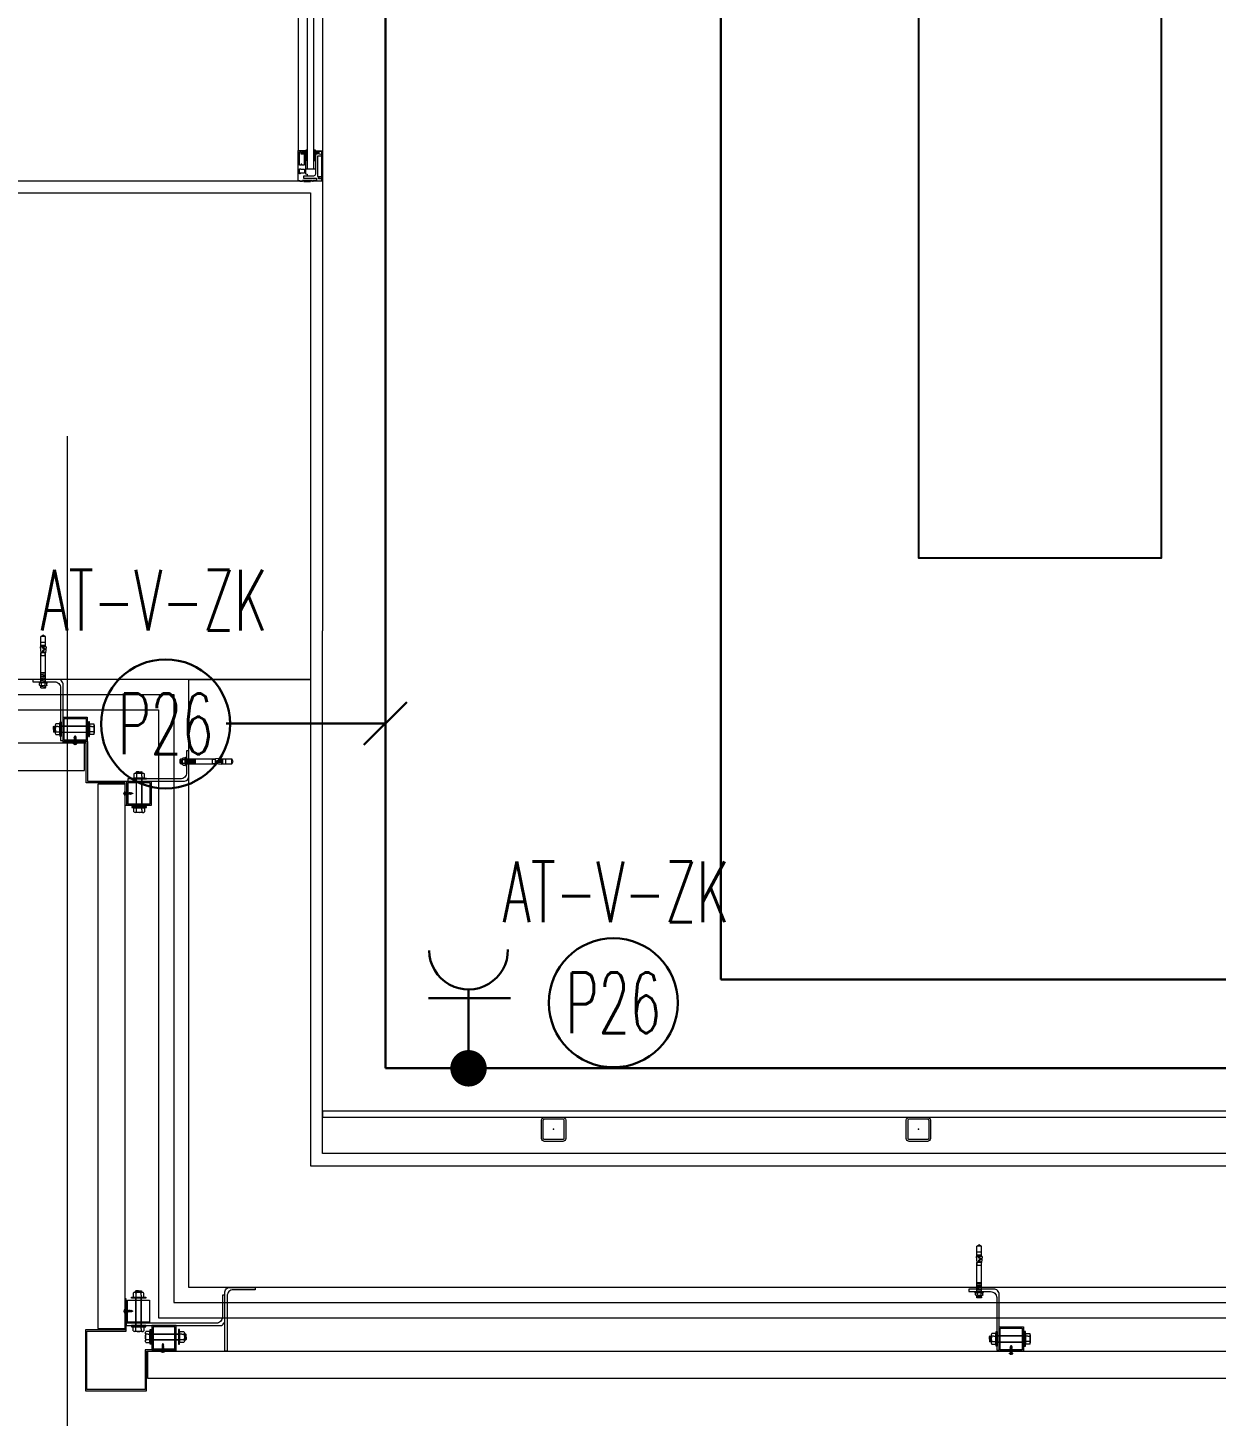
# Model space of a CAD drawing. Extents: x -1439 to 34962, y -872 to 8330.
# Drawn here: x 4434.3 to 4629.8, y 191.3 to 419.7 of the extents above; entities that cross this region are included whole.
import ezdxf
from ezdxf.enums import TextEntityAlignment as Align

# ---------------------------------------------------------------- set-up
doc = ezdxf.new("R2010")
doc.units = 0
doc.layers.get('0').update_dxf_attribs({"color": 9, "lineweight": 9})
for name, color, linetype, lineweight in [('0 @ 1', 9, 'Continuous', 9), ('00', 9, 'Continuous', 9), ('01', 9, 'Continuous', 9), ('05', 9, 'Continuous', 9), ('06D', 9, 'Continuous', 9), ('10', 9, 'Continuous', 9), ('10A', 9, 'Continuous', 9), ('11', 9, 'Continuous', 9), ('14', 9, 'Continuous', 9), ('15', 9, 'Continuous', 9), ('24', 9, 'Continuous', 9), ('33', 9, 'BATTING', 9), ('E-KABLO', 7, 'Continuous', 30), ('E-LINYE', 7, 'Continuous', 30), ('E-PRİZ', 7, 'Continuous', 30), ('E-YAZI', 7, 'Continuous', 30)]:
    doc.layers.add(name, color=color, linetype=linetype, lineweight=lineweight)
doc.styles.add('E-YAZI', font='txttw.shx')
doc.linetypes.add('BATTING', pattern='A,0.0001,-0.1,[134,ltypeshp.shx,S=0.1,R=0,X=-0.1,Y=0],-0.2,[134,ltypeshp.shx,S=0.1,R=180,X=0.1,Y=0],-0.1', length=0.4001)
pattern_1 = [(225, (-604.72494, -2171.82614), (-0.0883883476, 0.0883883476), []), (135, (-604.72494, -2171.82614), (0.0883883476, 0.0883883476), [])]

# ---------------------------------------------------------------- blocks, each defined once
blk = doc.blocks.new('p-aks_vw')
at = {"layer": '24', "ltscale": 2}
blk.add_lwpolyline([(4040, 40), (4040, -257.5)], dxfattribs=at)
blk = doc.blocks.new('p-kolon-80x80-vw')
at = {"layer": '01'}
blk.add_lwpolyline([(-40, -40), (-40, 40), (40, 40), (40, -40)], close=True, dxfattribs=at)
blk = doc.blocks.new('m-çalışma dolap modül')
at = {"lineweight": -3, "ltscale": 0.5}
blk.add_lwpolyline([(0, 40), (120, 40), (120, 0), (0, 0)], close=True, dxfattribs=at)
blk = doc.blocks.new('cxvxv')
for p, q in [((-21988.4, 8560.98, 0), (-21988.4, 8560.32, 0)), ((-21988.4, 8560.32, 0), (-21986.64, 8560.32, 0)), ((-21986.86, 8561.07, 0), (-21988.18, 8561.07, 0)), ((-21988.02, 8561.25, 0), (-21987.03, 8561.3, 0)), ((-21988.02, 8561.25, 0), (-21988, 8561.26, 0)), ((-21988, 8561.23, 0), (-21988.02, 8561.25, 0)), ((-21988.02, 8561.13, 0), (-21987.03, 8561.19, 0)), ((-21988.02, 8561.13, 0), (-21988, 8561.14, 0)), ((-21988, 8561.11, 0), (-21988.02, 8561.13, 0)), ((-21988.02, 8560.32, 0), (-21987.02, 8560.32, 0)), ((-21988.02, 8560.28, 0), (-21988.02, 8560.32, 0)), ((-21988.02, 8560.11, 0), (-21988.02, 8555.61, 0)), ((-21988, 8561.3, 0), (-21987.94, 8561.35, 0)), ((-21988, 8561.26, 0), (-21988, 8561.3, 0)), ((-21988, 8561.14, 0), (-21988, 8561.23, 0)), ((-21988, 8561.07, 0), (-21988, 8561.11, 0)), ((-21987.96, 8560.98, 0), (-21987.96, 8560.32, 0)), ((-21987.54, 8561.35, 0), (-21987.94, 8561.35, 0)), ((-21987.7, 8561.05, 0), (-21987.7, 8561.08, 0)), ((-21987.7, 8561.07, 0), (-21987.7, 8561.07, 0)), ((-21987.54, 8561.35, 0), (-21987.1, 8561.35, 0)), ((-21987.03, 8561.3, 0), (-21987.1, 8561.35, 0)), ((-21987.08, 8560.64, 0), (-21987.08, 8560.98, 0)), ((-21987.08, 8560.64, 0), (-21987.08, 8560.32, 0)), ((-21987.06, 8560.32, 0), (-21987.06, 8560.28, 0)), ((-21987.06, 8555.61, 0), (-21987.06, 8560.11, 0)), ((-21987.05, 8561.32, 0), (-21987.03, 8561.3, 0)), ((-21987.03, 8561.3, 0), (-21987.05, 8561.28, 0)), ((-21987.03, 8561.3, 0), (-21987.05, 8561.29, 0)), ((-21987.05, 8561.28, 0), (-21987.05, 8561.2, 0)), ((-21987.05, 8561.2, 0), (-21987.03, 8561.19, 0)), ((-21987.03, 8561.19, 0), (-21987.05, 8561.17, 0)), ((-21987.05, 8561.17, 0), (-21987.05, 8561.08, 0)), ((-21987.05, 8561.08, 0), (-21987.03, 8561.07, 0)), ((-21987.02, 8560.32, 0), (-21987.02, 8560.28, 0)), ((-21987.02, 8555.61, 0), (-21987.02, 8560.11, 0)), ((-21986.64, 8560.32, 0), (-21986.64, 8560.98, 0)), ((-21988.4, 8555.4, 0), (-21986.64, 8555.4, 0)), ((-21988.4, 8554.74, 0), (-21988.4, 8555.4, 0)), ((-21988.02, 8555.44, 0), (-21988.02, 8555.4, 0)), ((-21988.02, 8555.4, 0), (-21987.02, 8555.4, 0)), ((-21987.96, 8554.74, 0), (-21987.96, 8555.4, 0)), ((-21987.08, 8555.08, 0), (-21987.08, 8555.4, 0)), ((-21987.08, 8555.08, 0), (-21987.08, 8554.74, 0)), ((-21987.06, 8555.4, 0), (-21987.06, 8555.44, 0)), ((-21987.02, 8555.4, 0), (-21987.02, 8555.44, 0)), ((-21986.64, 8555.4, 0), (-21986.64, 8554.74, 0)), ((-21986.86, 8554.65, 0), (-21988.17, 8554.65, 0))]:
    blk.add_line(p, q)
at = {"elevation": 0}
for points in [[(-21986.3, 8560.11), (-21988.7, 8560.11), (-21988.7, 8560.28), (-21986.3, 8560.28)], [(-21986.3, 8555.61), (-21988.7, 8555.61), (-21988.7, 8555.44), (-21986.3, 8555.44)]]:
    blk.add_lwpolyline(points, close=True, dxfattribs=at)
for points in [[(-21987.98, 8560.28), (-21987.98, 8560.32)], [(-21987.98, 8560.11), (-21987.98, 8555.61)], [(-21987.98, 8555.44), (-21987.98, 8555.4)]]:
    blk.add_lwpolyline(points, dxfattribs=at)
for centre, radius, start, end in [((-21988.18, 8560.75, 0), 0.315, 45.8497, 134.1503), ((-21987.52, 8559.95, 0), 1.12, 66.8701, 113.1299), ((-21987.52, 8559.95, 0), 1.12, 66.8701, 113.1299), ((-21986.86, 8560.76, 0), 0.313, 45.449, 134.551), ((-21988.18, 8554.97, 0), 0.315, 225.8497, 314.1503), ((-21987.52, 8555.77, 0), 1.12, 246.8701, 293.1299), ((-21987.52, 8555.77, 0), 1.12, 246.8701, 293.1299), ((-21986.86, 8554.96, 0), 0.313, 225.449, 314.551)]:
    blk.add_arc(centre, radius, start, end)
blk = doc.blocks.new('VIDA')
for p, q in [((-18072, 6523.9), (-18071.9, 6524)), ((-18071.9, 6523.8), (-18072, 6523.9)), ((-18071.9, 6524), (-18070.1, 6524.7)), ((-18069.6, 6522.9), (-18071.9, 6523.8)), ((-18069.7, 6524.9), (-18070.6, 6523.2)), ((-18070.6, 6523.2), (-18070.1, 6524.7)), ((-18070.1, 6524.7), (-18069.9, 6525.1)), ((-18069.9, 6525.1), (-18070.1, 6524.1)), ((-18070.1, 6524.1), (-18070, 6524.3)), ((-18070, 6524.3), (-18069.8, 6525.1)), ((-18069.9, 6525.1), (-18069.8, 6525.1)), ((-18069.8, 6525.1), (-18069.7, 6524.9)), ((-18069.7, 6524.9), (-18069.3, 6525)), ((-18069.6, 6522.8), (-18069.1, 6525)), ((-18069.6, 6522.8), (-18069.6, 6522.9)), ((-18069.4, 6522.4), (-18069.6, 6522.8)), ((-18068.9, 6525.3), (-18069.4, 6522.4)), ((-18069.3, 6522.4), (-18069.4, 6522.4)), ((-18069.3, 6522.4), (-18068.9, 6525.3)), ((-18069.3, 6525), (-18069.1, 6525)), ((-18069.1, 6522.8), (-18069.3, 6522.4)), ((-18069.1, 6525), (-18068.9, 6525.3)), ((-18068.7, 6522.8), (-18069.1, 6522.8)), ((-18068.9, 6525.3), (-18068.9, 6525.3)), ((-18068.9, 6525.3), (-18068.7, 6525)), ((-18068.7, 6522.8), (-18068.2, 6525)), ((-18068.7, 6525), (-18068.2, 6525)), ((-18068.5, 6522.4), (-18068.7, 6522.8)), ((-18068, 6525.3), (-18068.5, 6522.4)), ((-18068.4, 6522.4), (-18068.5, 6522.4)), ((-18068.4, 6522.4), (-18067.9, 6525.3)), ((-18068.2, 6522.8), (-18068.4, 6522.4)), ((-18068.2, 6522.8), (-18068.4, 6522.4)), ((-18068.2, 6525), (-18068, 6525.3)), ((-18067.7, 6525), (-18068.2, 6522.8)), ((-18067.7, 6522.8), (-18068.2, 6522.8)), ((-18067.9, 6525.3), (-18068, 6525.3)), ((-18067.9, 6525.3), (-18067.7, 6525)), ((-18067.7, 6522.8), (-18067.2, 6525)), ((-18067.7, 6525), (-18067.2, 6525)), ((-18067.5, 6522.4), (-18067.7, 6522.8)), ((-18067, 6525.3), (-18067.5, 6522.4)), ((-18067.4, 6522.4), (-18067.5, 6522.4)), ((-18067.4, 6522.4), (-18066.9, 6525.3)), ((-18067.2, 6522.8), (-18067.4, 6522.4)), ((-18067.2, 6522.8), (-18067.4, 6522.4)), ((-18067.2, 6525), (-18067, 6525.3)), ((-18066.7, 6525), (-18067.2, 6522.8)), ((-18066.7, 6522.8), (-18067.2, 6522.8)), ((-18066.9, 6525.3), (-18067, 6525.3)), ((-18066.9, 6525.3), (-18066.7, 6525)), ((-18066.3, 6525), (-18066.7, 6525)), ((-18066.7, 6522.8), (-18066.3, 6525)), ((-18066.5, 6522.4), (-18066.7, 6522.8)), ((-18066.1, 6525.3), (-18066.5, 6522.4)), ((-18066.5, 6522.4), (-18066, 6525.3)), ((-18066.3, 6522.8), (-18066.5, 6522.4)), ((-18066.3, 6522.8), (-18066.5, 6522.4)), ((-18066.5, 6522.4), (-18066.5, 6522.4)), ((-18066.3, 6525), (-18066.1, 6525.3)), ((-18065.8, 6525), (-18066.3, 6522.8)), ((-18066.3, 6522.8), (-18065.8, 6522.8)), ((-18066, 6525.3), (-18066.1, 6525.3)), ((-18066, 6525.3), (-18065.8, 6525)), ((-18065.8, 6522.8), (-18065.3, 6525)), ((-18065.8, 6525), (-18065.3, 6525)), ((-18065.6, 6522.4), (-18065.8, 6522.8)), ((-18065.1, 6525.3), (-18065.6, 6522.4)), ((-18065.5, 6522.4), (-18065.6, 6522.4)), ((-18065.5, 6522.4), (-18065, 6525.3)), ((-18065.3, 6522.8), (-18065.5, 6522.4)), ((-18065.3, 6522.8), (-18065.5, 6522.4)), ((-18065.3, 6525), (-18065.1, 6525.3)), ((-18064.8, 6525), (-18065.3, 6522.8)), ((-18064.8, 6522.8), (-18065.3, 6522.8)), ((-18065.1, 6525.3), (-18065, 6525.3)), ((-18065, 6525.3), (-18064.8, 6525)), ((-18064.8, 6525), (-18064.3, 6525)), ((-18064.8, 6522.8), (-18064.3, 6525)), ((-18064.6, 6522.4), (-18064.8, 6522.8)), ((-18064.1, 6525.3), (-18064.6, 6522.4)), ((-18064.5, 6522.4), (-18064.6, 6522.4)), ((-18064.5, 6522.4), (-18064, 6525.3)), ((-18064.3, 6522.8), (-18064.5, 6522.4)), ((-18064.3, 6522.8), (-18064.5, 6522.4)), ((-18064.3, 6525), (-18064.1, 6525.3)), ((-18063.8, 6525), (-18064.3, 6522.8)), ((-18063.8, 6522.8), (-18064.3, 6522.8)), ((-18064, 6525.3), (-18064.1, 6525.3)), ((-18064, 6525.3), (-18063.8, 6525)), ((-18063.8, 6522.8), (-18062, 6525)), ((-18062, 6525), (-18063.8, 6525)), ((-18063.6, 6522.4), (-18063.8, 6522.8)), ((-18063.6, 6522.4), (-18061.7, 6525.3)), ((-18061.8, 6525.3), (-18063.6, 6522.4)), ((-18062, 6522.8), (-18063.6, 6522.4)), ((-18062, 6522.8), (-18063.6, 6522.4)), ((-18063.6, 6522.4), (-18063.6, 6522.4)), ((-18061.5, 6525), (-18063.4, 6522.8)), ((-18063.4, 6522.8), (-18061.5, 6522.8)), ((-18061.7, 6525.3), (-18063.2, 6525.3)), ((-18062.7, 6522.4), (-18061.5, 6522.8)), ((-18062.6, 6522.4), (-18062.1, 6525.3)), ((-18062.4, 6522.8), (-18062.6, 6522.4)), ((-18062.4, 6522.8), (-18062.6, 6522.4)), ((-18062.6, 6522.4), (-18061.3, 6522.4)), ((-18062.4, 6525), (-18062.2, 6525.3)), ((-18061.5, 6525), (-18062.4, 6525)), ((-18061.5, 6522.8), (-18062.4, 6525)), ((-18061.9, 6525), (-18062.4, 6522.8)), ((-18061.9, 6522.8), (-18062.4, 6522.8)), ((-18062.2, 6525.3), (-18062.1, 6525.3)), ((-18062.2, 6525.3), (-18061.3, 6522.4)), ((-18062.1, 6525.3), (-18061.9, 6525)), ((-18062, 6525), (-18061.8, 6525.3)), ((-18061.9, 6525), (-18061.4, 6525)), ((-18061.9, 6522.8), (-18061.4, 6525)), ((-18061.7, 6522.4), (-18061.9, 6522.8)), ((-18061.2, 6525.3), (-18061.7, 6522.4)), ((-18061.7, 6525.3), (-18061.5, 6525)), ((-18061.6, 6522.4), (-18061.7, 6522.4)), ((-18061.6, 6522.4), (-18061.2, 6525.3)), ((-18061.4, 6522.8), (-18061.6, 6522.4)), ((-18061.4, 6522.8), (-18061.6, 6522.4)), ((-18061.4, 6525), (-18061.2, 6525.3)), ((-18061, 6525), (-18061.4, 6522.8)), ((-18060.9, 6522.8), (-18061.4, 6522.8)), ((-18061.2, 6525.3), (-18061, 6525)), ((-18061.2, 6525.3), (-18061.2, 6525.3)), ((-18061, 6525), (-18060.5, 6525)), ((-18060.9, 6522.8), (-18060.5, 6525)), ((-18060.7, 6522.4), (-18060.9, 6522.8)), ((-18060.7, 6522.4), (-18060.2, 6525.3)), ((-18060.3, 6525.3), (-18060.7, 6522.4)), ((-18060.5, 6522.8), (-18060.7, 6522.4)), ((-18060.5, 6522.8), (-18060.7, 6522.4)), ((-18060.7, 6522.4), (-18060.7, 6522.4)), ((-18060.5, 6525), (-18060.3, 6525.3)), ((-18060, 6525), (-18060.5, 6522.8)), ((-18060.5, 6522.8), (-18060, 6522.8)), ((-18060.3, 6525.3), (-18060.2, 6525.3)), ((-18060.2, 6525.3), (-18060, 6525)), ((-18060, 6525), (-18059.5, 6525)), ((-18060, 6522.8), (-18059.5, 6525)), ((-18059.8, 6522.4), (-18060, 6522.8)), ((-18059.3, 6525.3), (-18059.8, 6522.4)), ((-18059.7, 6522.4), (-18059.8, 6522.4)), ((-18059.7, 6522.4), (-18059.2, 6525.3)), ((-18059.5, 6522.8), (-18059.7, 6522.4)), ((-18059.5, 6522.8), (-18059.7, 6522.4)), ((-18059.5, 6525), (-18059.3, 6525.3)), ((-18059.2, 6524), (-18059.5, 6522.8)), ((-18059.5, 6522.8), (-18059.2, 6522.8)), ((-18059.3, 6525.3), (-18059.2, 6525.3)), ((-18058.1, 6526.6), (-18059.2, 6526.6)), ((-18059.2, 6521.2), (-18059.2, 6526.6)), ((-18058.1, 6521.2), (-18059.2, 6521.2))]:
    blk.add_line(p, q)
for points in [[(-18068.7, 6525), (-18069.1, 6522.8)], [(-18057.2, 6524.3), (-18057.5, 6524), (-18057.5, 6523.8), (-18057.2, 6523.5)]]:
    blk.add_lwpolyline(points)
for centre, start, end in [((-18062.4, 6523.6), 7.5095, 35.2427), ((-18062.4, 6524.2), 324.7573, 352.4905)]:
    blk.add_arc(centre, 5.21, start, end)
blk = doc.blocks.new('çelik dübel')
at = {"ltscale": 7}
for p, q in [((-87.2, -2), (-85, 2)), ((-85, -6), (-85, 2)), ((-68, 2), (-85, 2)), ((-75, -6), (-75, 2)), ((-70, -6), (-70, 2)), ((-68, 3), (-58, 2)), ((-68, -7), (-68, 3)), ((-58, -6), (-58, 2)), ((-8.5, 2), (-58, 2)), ((-53, 1.5), (-58, 1.5)), ((-53, -6), (-53, 2)), ((-25, -6), (-25, 2)), ((-25, -6), (-23.9, 2)), ((-23, -6), (-21.9, 2)), ((-21, -6), (-19.9, 2)), ((-19, -6), (-17.9, 2)), ((-17, -6), (-15.9, 2)), ((-85, -6), (-87.2, -2)), ((-68, -6), (-85, -6)), ((-68, -7), (-58, -6)), ((-53, -5.5), (-58, -5.5)), ((-8.5, -6), (-58, -6))]:
    blk.add_line(p, q, dxfattribs=at)
for p, q in [((-15, -6), (-13.9, 2)), ((-13, -6), (-11.9, 2)), ((-11, -6), (-10, 1.1)), ((-10, -9), (-10, 5)), ((-9, 5), (-10, 5)), ((-10, 3), (-10, 5)), ((-9, -9), (-9, 5)), ((-8.5, 2), (-8.5, 3)), ((-8.5, -4), (-8.5, 0)), ((-5, 4), (-7.5, 4)), ((-5, 1), (-7.5, 1)), ((-4, 2), (-4, 3)), ((-1, 2), (-4, 2)), ((-4, -4), (-4, 0)), ((-3, -6), (-1.9, 2)), ((-1, -6), (0, 1.1)), ((0, -5), (0, 1)), ((-10, -7), (-10, -9.1)), ((-9, -9), (-10, -9)), ((-8.5, -6), (-8.5, -7)), ((-5, -5), (-7.5, -5)), ((-5, -8), (-7.5, -8)), ((-4, -6), (-4, -7)), ((-1, -6), (-4, -6))]:
    blk.add_line(p, q)
for points in [[(-68, 0.6), (-67.4, 0.4), (-67, 0.1), (-66.6, -0.3), (-66.2, -0.8), (-65.9, -1.3), (-65.7, -1.9), (-65.4, -2.3), (-65.2, -2.8), (-65, -3.1), (-64.8, -3.3), (-64.6, -3.5), (-64.4, -3.6), (-64.2, -3.5), (-63.9, -3.5), (-63.7, -3.3), (-63.5, -3.1), (-63.2, -2.9), (-62.9, -2.6), (-62.7, -2.3), (-62.4, -2), (-62.1, -1.7), (-61.9, -1.4), (-61.6, -1.1), (-61.4, -0.9), (-61.2, -0.7), (-61, -0.6), (-60.8, -0.5), (-60.6, -0.5), (-60.4, -0.5), (-60.3, -0.7), (-60.1, -0.9), (-59.9, -1.1), (-59.8, -1.5), (-59.6, -1.9), (-59.4, -2.3), (-59.2, -2.7), (-58.9, -3), (-58.7, -3.3), (-58.4, -3.5), (-58, -3.5)], [(-68, -0.5), (-68, -0.5), (-67.9, -0.5), (-67.9, -0.5), (-67.8, -0.5), (-67.8, -0.6), (-67.7, -0.6), (-67.7, -0.6), (-67.6, -0.7), (-67.6, -0.7), (-67.6, -0.8), (-67.5, -0.8), (-67.5, -0.8), (-67.5, -0.9), (-67.4, -0.9), (-67.4, -0.9), (-67.3, -1), (-67.3, -1), (-67.3, -1.1), (-67.2, -1.1), (-67.2, -1.2), (-67.2, -1.2), (-67.1, -1.3), (-67.1, -1.3), (-67.1, -1.4), (-67, -1.4), (-67, -1.5), (-67, -1.5), (-66.9, -1.6), (-66.9, -1.6), (-66.9, -1.7), (-66.9, -1.7), (-66.8, -1.8), (-66.8, -1.9), (-66.8, -1.9), (-66.7, -2), (-66.7, -2), (-66.7, -2.1), (-66.6, -2.2), (-66.6, -2.2), (-66.6, -2.3), (-66.6, -2.3), (-66.5, -2.4), (-66.5, -2.5), (-66.5, -2.5), (-66.4, -2.6), (-66.4, -2.7), (-66.4, -2.7), (-66.3, -2.8), (-66.3, -2.8), (-66.3, -2.9), (-66.3, -3), (-66.2, -3), (-66.2, -3.1), (-66.2, -3.1), (-66.1, -3.2), (-66.1, -3.2), (-66.1, -3.3), (-66, -3.4), (-66, -3.4), (-66, -3.5), (-65.9, -3.5), (-65.9, -3.6), (-65.9, -3.6), (-65.8, -3.7), (-65.8, -3.7), (-65.7, -3.8), (-65.7, -3.8), (-65.7, -3.9), (-65.6, -3.9), (-65.6, -4), (-65.5, -4), (-65.5, -4.1), (-65.4, -4.1), (-65.4, -4.1), (-65.3, -4.2), (-65.3, -4.2), (-65.2, -4.3), (-65.2, -4.3), (-65.1, -4.3), (-65, -4.4), (-65, -4.4), (-64.9, -4.4), (-64.9, -4.4), (-64.8, -4.5), (-64.7, -4.5), (-64.7, -4.5), (-64.6, -4.5), (-64.5, -4.5), (-64.5, -4.5), (-64.4, -4.5), (-64.3, -4.5), (-64.3, -4.5), (-64.2, -4.5), (-64.1, -4.5), (-64.1, -4.5), (-64, -4.5), (-64, -4.5), (-63.9, -4.5), (-63.8, -4.5), (-63.8, -4.5), (-63.7, -4.4), (-63.7, -4.4), (-63.6, -4.4), (-63.6, -4.4), (-63.5, -4.4), (-63.4, -4.3), (-63.4, -4.3), (-63.3, -4.3), (-63.3, -4.3), (-63.3, -4.2), (-63.2, -4.2), (-63.2, -4.2), (-63.1, -4.1), (-63.1, -4.1), (-63, -4.1), (-63, -4), (-62.9, -4), (-62.9, -4), (-62.9, -3.9), (-62.8, -3.9), (-62.8, -3.9), (-62.7, -3.8), (-62.7, -3.8), (-62.7, -3.8), (-62.6, -3.7), (-62.6, -3.7), (-62.5, -3.6), (-62.5, -3.6), (-62.5, -3.6), (-62.4, -3.5), (-62.4, -3.5), (-62.4, -3.5), (-62.3, -3.4), (-62.3, -3.4), (-62.2, -3.3), (-62.2, -3.3), (-62.2, -3.3), (-62.1, -3.2), (-62.1, -3.2), (-62.1, -3.1), (-62, -3.1), (-62, -3.1), (-62, -3), (-61.9, -3), (-61.9, -2.9), (-61.9, -2.9), (-61.8, -2.9), (-61.8, -2.8), (-61.7, -2.8), (-61.7, -2.7), (-61.7, -2.7), (-61.6, -2.6), (-61.6, -2.6), (-61.6, -2.6), (-61.5, -2.5), (-61.5, -2.5), (-61.5, -2.5), (-61.4, -2.4), (-61.4, -2.4), (-61.4, -2.3), (-61.3, -2.3), (-61.3, -2.3), (-61.3, -2.2), (-61.3, -2.2), (-61.2, -2.2), (-61.2, -2.1), (-61.2, -2.1), (-61.1, -2), (-61.1, -2), (-61.1, -2), (-61, -1.9), (-61, -1.9), (-61, -1.9), (-61, -1.9), (-60.9, -1.8), (-60.9, -1.8), (-60.9, -1.8), (-60.9, -1.8), (-60.9, -1.8), (-60.9, -1.7), (-60.8, -1.7), (-60.8, -1.7), (-60.8, -1.7), (-60.8, -1.7), (-60.8, -1.7), (-60.8, -1.8), (-60.7, -1.8), (-60.7, -1.8), (-60.7, -1.8), (-60.7, -1.9), (-60.7, -1.9), (-60.7, -1.9), (-60.6, -2), (-60.6, -2), (-60.6, -2.1), (-60.6, -2.1), (-60.6, -2.1), (-60.5, -2.2), (-60.5, -2.2), (-60.5, -2.3), (-60.5, -2.3), (-60.4, -2.4), (-60.4, -2.5), (-60.4, -2.5), (-60.4, -2.6), (-60.3, -2.6), (-60.3, -2.7), (-60.3, -2.7), (-60.3, -2.8), (-60.2, -2.8), (-60.2, -2.9), (-60.2, -3), (-60.1, -3), (-60.1, -3.1), (-60.1, -3.1), (-60, -3.2), (-60, -3.2), (-59.9, -3.3), (-59.9, -3.4), (-59.9, -3.4), (-59.8, -3.5), (-59.8, -3.5), (-59.7, -3.6), (-59.7, -3.6), (-59.6, -3.7), (-59.6, -3.8), (-59.5, -3.8), (-59.5, -3.9), (-59.4, -3.9), (-59.3, -4), (-59.3, -4), (-59.2, -4.1), (-59.1, -4.2), (-59, -4.2), (-58.9, -4.3), (-58.8, -4.3), (-58.6, -4.4), (-58.4, -4.4), (-58.2, -4.5), (-58, -4.5)]]:
    blk.add_lwpolyline(points)
for centre, start, end in [((-7.5, 3), 90, 180), ((-7.5, 2), 180, 270), ((-7.5, 0), 90, 180), ((-5, 3), 0, 90), ((-5, 2), 270, 0), ((-5, 0), 0, 90), ((-1, 1), 0, 90), ((-7.5, -4), 180, 270), ((-7.5, -6), 90, 180), ((-7.5, -7), 180, 270), ((-5, -4), 270, 0), ((-5, -6), 0, 90), ((-5, -7), 270, 0), ((-1, -5), 270, 0)]:
    blk.add_arc(centre, 1, start, end)
blk = doc.blocks.new('kjdol')
at = {"ltscale": 10, "elevation": -278.89}
blk.add_lwpolyline([(77394.12, 60089.89), (77403.28, 60089.89, 0.460237), (77404.18, 60090.79), (77404.18, 60094.89), (77403.78, 60094.89), (77403.78, 60091.29, -0.414214), (77402.78, 60090.29), (77394.12, 60090.29)], format="xyb", close=True, dxfattribs=at)
at = {"elevation": -249.79}
for points in [[(77397.97, 60089.9), (77397.97, 60085.9), (77393.97, 60085.9), (77393.97, 60089.9)], [(77397.77, 60089.7), (77397.77, 60086.1), (77394.17, 60086.1), (77394.17, 60089.7)]]:
    blk.add_lwpolyline(points, close=True, dxfattribs=at)
at = {"extrusion": (0, 0, -1), "xscale": 0.1000000000058208, "yscale": 0.1000000000058208, "zscale": -0.0999999999999091}
blk.add_blockref('çelik dübel', (-77402.74, 60093.36, 459.25), dxfattribs=at)
blk.add_blockref('cxvxv', (99383.5, 51530.11, -249.79))
at = {"xscale": 0.1000000000058208, "yscale": 0.1000000000058208, "zscale": 0.1000000000058208, "rotation": 180}
blk.add_blockref('VIDA', (75587.75, 60740.29, -249.79), dxfattribs=at)
blk = doc.blocks.new('p-strahle-alüminyumdoğramaprofili')
at = {"layer": '10'}
h = blk.add_hatch(dxfattribs=at)
h.set_pattern_fill('NET', color=256, angle=315, style=0)
h.set_pattern_definition(pattern_1)
h.paths.add_polyline_path([(-4.62, 2.65), (-4.68, 2.65), (-4.72, 2.75), (-4.72, 2.8), (-4.69, 2.8), (-4.69, 2.92), (-4.98, 2.92), (-4.98, 2.8), (-4.95, 2.8), (-4.99, 2.65), (-5.08, 2.66), (-5.25, 2.28), (-5.14, 2.28), (-5.14, 2.33), (-4.98, 2.52, 0.2599), (-4.9, 2.28), (-4.66, 2.28, 0.382682)])
h.paths.add_polyline_path([(-4.86, 2.52), (-4.67, 2.52, -2.16717)], flags=16)
h = blk.add_hatch(dxfattribs=at)
h.set_pattern_fill('NET', color=256, angle=315, style=0)
h.set_pattern_definition([(225, (-608.45214, -2173.53612), (-0.0883883476, 0.0883883476), []), (135, (-608.45214, -2173.53612), (0.0883883476, 0.0883883476), [])])
h.paths.add_polyline_path([(-3.45, 2.28), (-3.45, 2.57), (-4.49, 2.57), (-4.49, 2.28)])
h = blk.add_hatch(dxfattribs=at)
h.set_pattern_fill('NET', color=256, angle=315, style=0)
h.set_pattern_definition(pattern_1)
h.paths.add_polyline_path([(-4.62, 0.88), (-4.68, 0.88), (-4.72, 0.77), (-4.72, 0.73), (-4.69, 0.73), (-4.69, 0.6), (-4.98, 0.6), (-4.98, 0.73), (-4.95, 0.73), (-4.99, 0.88), (-5.08, 0.87), (-5.25, 1.24), (-5.14, 1.24), (-5.14, 1.2), (-4.98, 1.01, -0.2599), (-4.9, 1.24), (-4.66, 1.24, -0.382682)])
h.paths.add_polyline_path([(-4.86, 1), (-4.67, 1, 2.16717)], flags=16)
h = blk.add_hatch(dxfattribs=at)
h.set_pattern_fill('NET', color=256, angle=315, style=0)
h.set_pattern_definition([(225, (-608.45214, -2180.04526), (-0.0883883476, 0.0883883476), []), (135, (-608.45214, -2180.04526), (0.0883883476, 0.0883883476), [])])
h.paths.add_polyline_path([(-3.45, 0.93), (-3.45, 1.24), (-4.49, 1.24), (-4.49, 0.93)])
h = blk.add_hatch(dxfattribs=at)
h.set_pattern_fill('NET', color=256, angle=315, style=0)
h.set_pattern_definition([(225, (-629.50454, -2177.58922), (-0.0883883476, 0.0883883476), []), (135, (-629.50454, -2177.58922), (0.0883883476, 0.0883883476), [])])
h.paths.add_polyline_path([(0, 0.68), (0, 1.75), (-0.18, 1.75), (-0.18, 0.68)])
for points in [[(-5.08, 2.66), (-5.25, 2.28)], [(-4.98, 2.52), (-5.14, 2.33), (-5.14, 2.28)], [(-4.92, 3.6), (-4.92, 3.16), (-4.61, 3.16), (-4.61, 2.87), (-4.52, 2.87), (-4.62, 2.65), (-4.68, 2.65), (-4.72, 2.75), (-4.72, 2.8), (-4.69, 2.8), (-4.69, 3.05), (-4.98, 3.05), (-4.98, 2.8), (-4.95, 2.8), (-4.99, 2.65), (-5.08, 2.66), (-5.07, 3.76), (-0.11, 3.76)], [(-4.69, 2.92), (-4.98, 2.92)], [(-4.52, 2.87), (-4.49, 2.87), (-4.49, 2.26)], [(-3.45, 2.26), (-3.45, 2.57)], [(-2.08, 0.93), (-2.08, 2.57)], [(-5.09, 0.88), (-5.25, 1.24)], [(-4.98, 1.01), (-5.14, 1.2), (-5.14, 1.24)], [(-4.71, 0.6), (-4.98, 0.6)], [(-2.83, 0.2), (-2.67, 0.2), (-2.67, -0.04), (-4.87, -0.04), (-4.87, 0.19), (-4.57, 0.19), (-4.57, 0.73), (-2.67, 0.73)], [(-4.49, 0.93), (-4.49, 0.93), (-4.49, 1.26)], [(-3.45, 1.26), (-3.45, 0.93)], [(-0.18, 0.68), (0, 0.68), (0, 1.75)], [(-0.18, 1.75), (0, 1.75)]]:
    blk.add_lwpolyline(points, dxfattribs=at)
for points in [[(-0.18, 2.74), (-0.18, 2.21), (0, 2.21), (0, 2.08), (-0.18, 2.08), (-0.18, 0.43), (0, 0.43), (0, 0), (-0.12, 0), (-0.12, -0.24), (-5.09, -0.24), (-5.09, 0.88), (-4.98, 0.88), (-4.94, 0.7), (-4.99, 0.7), (-4.99, 0.33), (-4.71, 0.33), (-4.71, 0.88), (-4.56, 0.88), (-4.52, 0.93), (-1.28, 0.93), (-1.2, 1.22), (-0.9, 1.22), (-0.9, 0.62), (-0.58, 0.62), (-0.58, 2.74)], [(-2.03, 0.78), (-1.35, 0.78), (-1.35, 0.08), (-1.28, 0.04), (-1.28, -0.04), (-2.09, -0.04), (-2.09, 0.1), (-2.03, 0.15)]]:
    blk.add_lwpolyline(points, close=True, dxfattribs=at)
for points in [[(-0.57, 3.26), (-0.57, 3.62), (-4.89, 3.62), (-4.89, 3.65, 0.561743), (-4.97, 3.66, 0.595966), (-4.92, 3.6, -2.204878)], [(-4.67, 2.52), (-4.86, 2.52, 1)], [(-4.61, 2.87), (-4.49, 3.45, -0.833203), (-4.18, 3.44, -0.447088)], [(-4.49, 2.57), (-1.23, 2.57, -0.414214), (-0.9, 2.25), (-0.9, 1.22)], [(-4.18, 3.44), (-4.18, 2.99, 0.414214), (-4.07, 2.89), (-0.82, 2.89), (-0.82, 3.62)], [(-0.11, 3.76), (-0.11, 3.62), (-0.45, 3.62), (-0.45, 3.14, -1), (-0.66, 3.14)], [(-0.66, 3.14, -0.305404), (-0.57, 3.26, -5.773092)], [(-4.67, 1), (-4.86, 1, -1)], [(-2.67, 0.73), (-2.67, 0.32), (-2.83, 0.32, 1), (-2.83, 0.2, -1)]]:
    blk.add_lwpolyline(points, format="xyb", dxfattribs=at)
for centre, radius, start, end in [((-4.73, 2.47), 0.253, 168.6676, 234.1258), ((-4.77, 2.44), 0.125, 139.5402, 40.4598), ((-4.84, 2.48), 0.273, 305.9738, 36.4289), ((-4.73, 1.06), 0.253, 125.8742, 191.3324), ((-4.77, 1.08), 0.125, 319.5402, 220.4598), ((-4.84, 1.04), 0.273, 323.5711, 54.0262)]:
    blk.add_arc(centre, radius, start, end, dxfattribs=at)
blk = doc.blocks.new('*U714')
at = {"layer": '06D'}
for points in [[(4.95, 4), (611.04, 4)], [(4.95, 0), (611.02, 0)]]:
    blk.add_lwpolyline(points, dxfattribs=at)
at = {"layer": '15'}
for points in [[(1.96, 2.5), (614.03, 2.5)], [(614.03, 1.5), (1.96, 1.5)]]:
    blk.add_lwpolyline(points, dxfattribs=at)
at = {"layer": '0 @ 1', "linetype": 'Continuous'}
blk.add_blockref('p-strahle-alüminyumdoğramaprofili', (616.11, 0.24), dxfattribs=at)
blk = doc.blocks.new('Prf-40x40')
for points in [[(1.5, -2), (-1.5, -2, -0.414214), (-2, -1.5), (-2, 1.5, -0.414214), (-1.5, 2), (1.5, 2, -0.414214), (2, 1.5), (2, -1.5, -0.414214)], [(1.5, -1.7), (-1.5, -1.7, -0.414214), (-1.7, -1.5), (-1.7, 1.5, -0.414214), (-1.5, 1.7), (1.5, 1.7, -0.414214), (1.7, 1.5), (1.7, -1.5, -0.414214)]]:
    blk.add_lwpolyline(points, format="xyb", close=True)
blk.add_point((0, 0))
blk = doc.blocks.new('100_PRİZ')
at = {"layer": 'E-PRİZ', "color": 4}
for p, q in [((-1.223, 2.136), (1.279, 2.136)), ((0, 2.4), (0, 0))]:
    blk.add_line(p, q, dxfattribs=at)
blk.add_arc((0, 3.6), 1.2, 180.7551, 0.7551, dxfattribs=at)

msp = doc.modelspace()

# ---------------------------------------------------------------- linework, layer by layer
at = {"layer": '00'}
msp.add_lwpolyline([(4915.84, 212.5), (4460.84, 212.5), (4460.84, 227.5), (4460.84, 227.5), (4460.84, 312.5), (4480.84, 312.5), (4480.84, 232.5), (4915.84, 232.5)], dxfattribs=at)
at = {"layer": '06D', "elevation": -29.1}
msp.add_lwpolyline([(4345.84, 307.5), (4455.84, 307.5), (4455.84, 207.5), (4915.84, 207.5)], dxfattribs=at)
at = {"layer": '10'}
for points in [[(4466.74, 202), (4466.74, 211.6, -0.460237), (4467.64, 212.5), (4471.74, 212.5), (4471.74, 212.1), (4468.14, 212.1, 0.414214), (4467.14, 211.1), (4467.14, 202)], [(4450.54, 206.2), (4465.84, 206.2, 0.460237), (4466.74, 207.1), (4466.74, 211.2), (4466.34, 211.2), (4466.34, 207.6, -0.414214), (4465.34, 206.6), (4450.54, 206.6)]]:
    msp.add_lwpolyline(points, format="xyb", close=True, dxfattribs=at)
for points in [[(4454.34, 210.4), (4454.34, 206.8), (4450.74, 206.8), (4450.74, 210.4)], [(4458.75, 206.2), (4454.75, 206.2), (4454.75, 202.2), (4458.75, 202.2)], [(4458.55, 206), (4454.95, 206), (4454.94, 202.4), (4458.54, 202.4)]]:
    msp.add_lwpolyline(points, close=True, dxfattribs=at)
at = {"layer": '10A'}
for points, elevation in [([(4346.08, 297.5), (4443.69, 297.5), (4443.69, 302), (4346.08, 302), (4346.08, 297.5)], -36.95), ([(4444.91, 295.5), (4443.94, 295.5), (4443.94, 302), (4440.14, 302), (4440.14, 302.3), (4444.14, 302.3), (4444.14, 295.75), (4445.11, 295.75), (4445.11, 295.75), (4450.64, 295.75), (4450.63, 291.75), (4450.34, 291.75), (4450.34, 295.5), (4444.91, 295.5), (4444.91, 295.5)], 29.1)]:
    msp.add_lwpolyline(points, dxfattribs=dict(at, elevation=elevation))
for points in [[(4445.84, 295.25), (4445.84, 205.75), (4450.34, 205.75), (4450.34, 295.25), (4445.84, 295.25)], [(4444.04, 205.3), (4450.54, 205.3), (4450.54, 210.6), (4450.34, 210.6), (4450.34, 205.5), (4443.84, 205.5), (4443.84, 195.5), (4453.84, 195.5), (4453.84, 202), (4458.75, 202), (4458.75, 202.2), (4453.64, 202.2), (4453.64, 195.7), (4444.04, 195.7), (4444.04, 205.3)], [(4761.14, 197.5), (4454.09, 197.5), (4454.09, 202), (4761.14, 202)]]:
    msp.add_lwpolyline(points, dxfattribs=at)
at = {"layer": '11'}
msp.add_lwpolyline([(4482.84, 241.5), (4482.84, 240.5), (5302.84, 240.5), (5302.84, 241.5)], close=True, dxfattribs=at)
at = {"layer": '14'}
for points in [[(4345.84, 332.5), (4345.84, 334.5), (4398.84, 334.5), (4398.84, 394.5), (4482.84, 394.5), (4482.84, 320.5)], [(4913.84, 234.5), (4913.84, 234.5), (4482.84, 234.5), (4482.84, 320.5)]]:
    msp.add_lwpolyline(points, dxfattribs=at)
at = {"layer": '33', "ltscale": 0.2}
msp.add_lwpolyline([(4343.49, 334.5), (4343.49, 310), (4458.34, 310), (4458.34, 210), (4915.84, 210)], dxfattribs=at)
at = {"layer": 'E-KABLO', "color": 4, "ltscale": 40}
for p, q in [((4548.32, 263.12), (4548.32, 1384.3)), ((4899.77, 263.12), (4548.32, 263.12))]:
    msp.add_line(p, q, dxfattribs=at)
at = {"layer": 'E-KABLO', "color": 6, "ltscale": 40}
for p, q in [((4493.16, 1356.44), (4493.16, 292.02)), ((4493.16, 292.02), (4493.16, 248.55)), ((4493.16, 248.55), (4808.66, 248.55))]:
    msp.add_line(p, q, dxfattribs=at)
at = {"layer": 'E-KABLO', "color": 4, "linetype": 'Continuous', "const_width": 3}
msp.add_lwpolyline([(4506.84, 247.03, -1), (4506.84, 250.03, -1)], format="xyb", close=True, dxfattribs=at)
at = {"layer": 'E-KABLO', "color": 7, "linetype": 'Continuous'}
for centre in [(4457, 305.17), (4530.66, 259.3)]:
    msp.add_circle(centre, 10.61, dxfattribs=at)
at = {"layer": 'E-LINYE', "color": 7, "linetype": 'Continuous'}
for p, q in [((4496.71, 308.74), (4489.6, 301.71)), ((4466.97, 305.22), (4493.16, 305.22))]:
    msp.add_line(p, q, dxfattribs=at)

# ---------------------------------------------------------------- block references
at = {"linetype": 'Continuous', "rotation": 270}
msp.add_blockref('*U714', (4478.84, 1010.49), dxfattribs=at)
msp.add_blockref('p-kolon-80x80-vw', (4440.84, 352.5))
at = {"layer": '05', "lineweight": -3, "xscale": -1, "rotation": 90}
msp.add_blockref('m-çalışma dolap modül', (4620.84, 452.5), dxfattribs=at)
at = {"layer": '10'}
for name, p, rotation in [('kjdol', (64530.03, -77091.68, 307.99), 90), ('Prf-40x40', (4520.84, 238.5), 180), ('Prf-40x40', (4580.84, 238.5), 180), ('kjdol', (64684.01, -77191.97, 249.79), 90)]:
    msp.add_blockref(name, p, dxfattribs=dict(at, rotation=rotation))
for name, p in [('kjdol', (-72943.34, -59794.15, 278.89)), ('cxvxv', (26440.07, -8349.41, 0))]:
    msp.add_blockref(name, p, dxfattribs=at)
at = {"layer": '10', "yscale": 0.1000000000058208}
for p, xscale, zscale, rotation in [((2644.42, 860.99), 0.1000000000058208, 0.1000000000058208, 180), ((5108.09, -1604.24), -0.1000000000058208, 0.1000000000021828, 89.97257103399262)]:
    msp.add_blockref('VIDA', p, dxfattribs=dict(at, xscale=xscale, zscale=zscale, rotation=rotation))
at = {"layer": '10', "xscale": -1, "rotation": 269.9725710339925}
msp.add_blockref('cxvxv', (-4090.44, 22195.95, 0), dxfattribs=at)
at = {"layer": '24'}
msp.add_blockref('p-aks_vw', (400.84, 312.5), dxfattribs=at)
at = {"layer": 'E-PRİZ', "xscale": 5.399999999999999, "yscale": 5.399999999999999, "zscale": 5.399999999999999}
msp.add_blockref('100_PRİZ', (4506.84, 248.53), dxfattribs=at)

# ---------------------------------------------------------------- texts
at = {"layer": 'E-KABLO', "color": 3, "linetype": 'Continuous', "style": 'E-YAZI', "width": 0.6}
for p in [(4457, 305.17), (4530.66, 259.3)]:
    msp.add_text('P26', height=10, dxfattribs=at).set_placement(p, align=Align.MIDDLE_CENTER)
at = {"layer": 'E-YAZI', "color": 3, "style": 'E-YAZI', "width": 0.6}
for p in [(4436.42, 320.51, 0), (4512.45, 272.55, 0)]:
    msp.add_text('AT-V-ZK', height=10, dxfattribs=at).set_placement(p)

doc.saveas('drawing.dxf')
